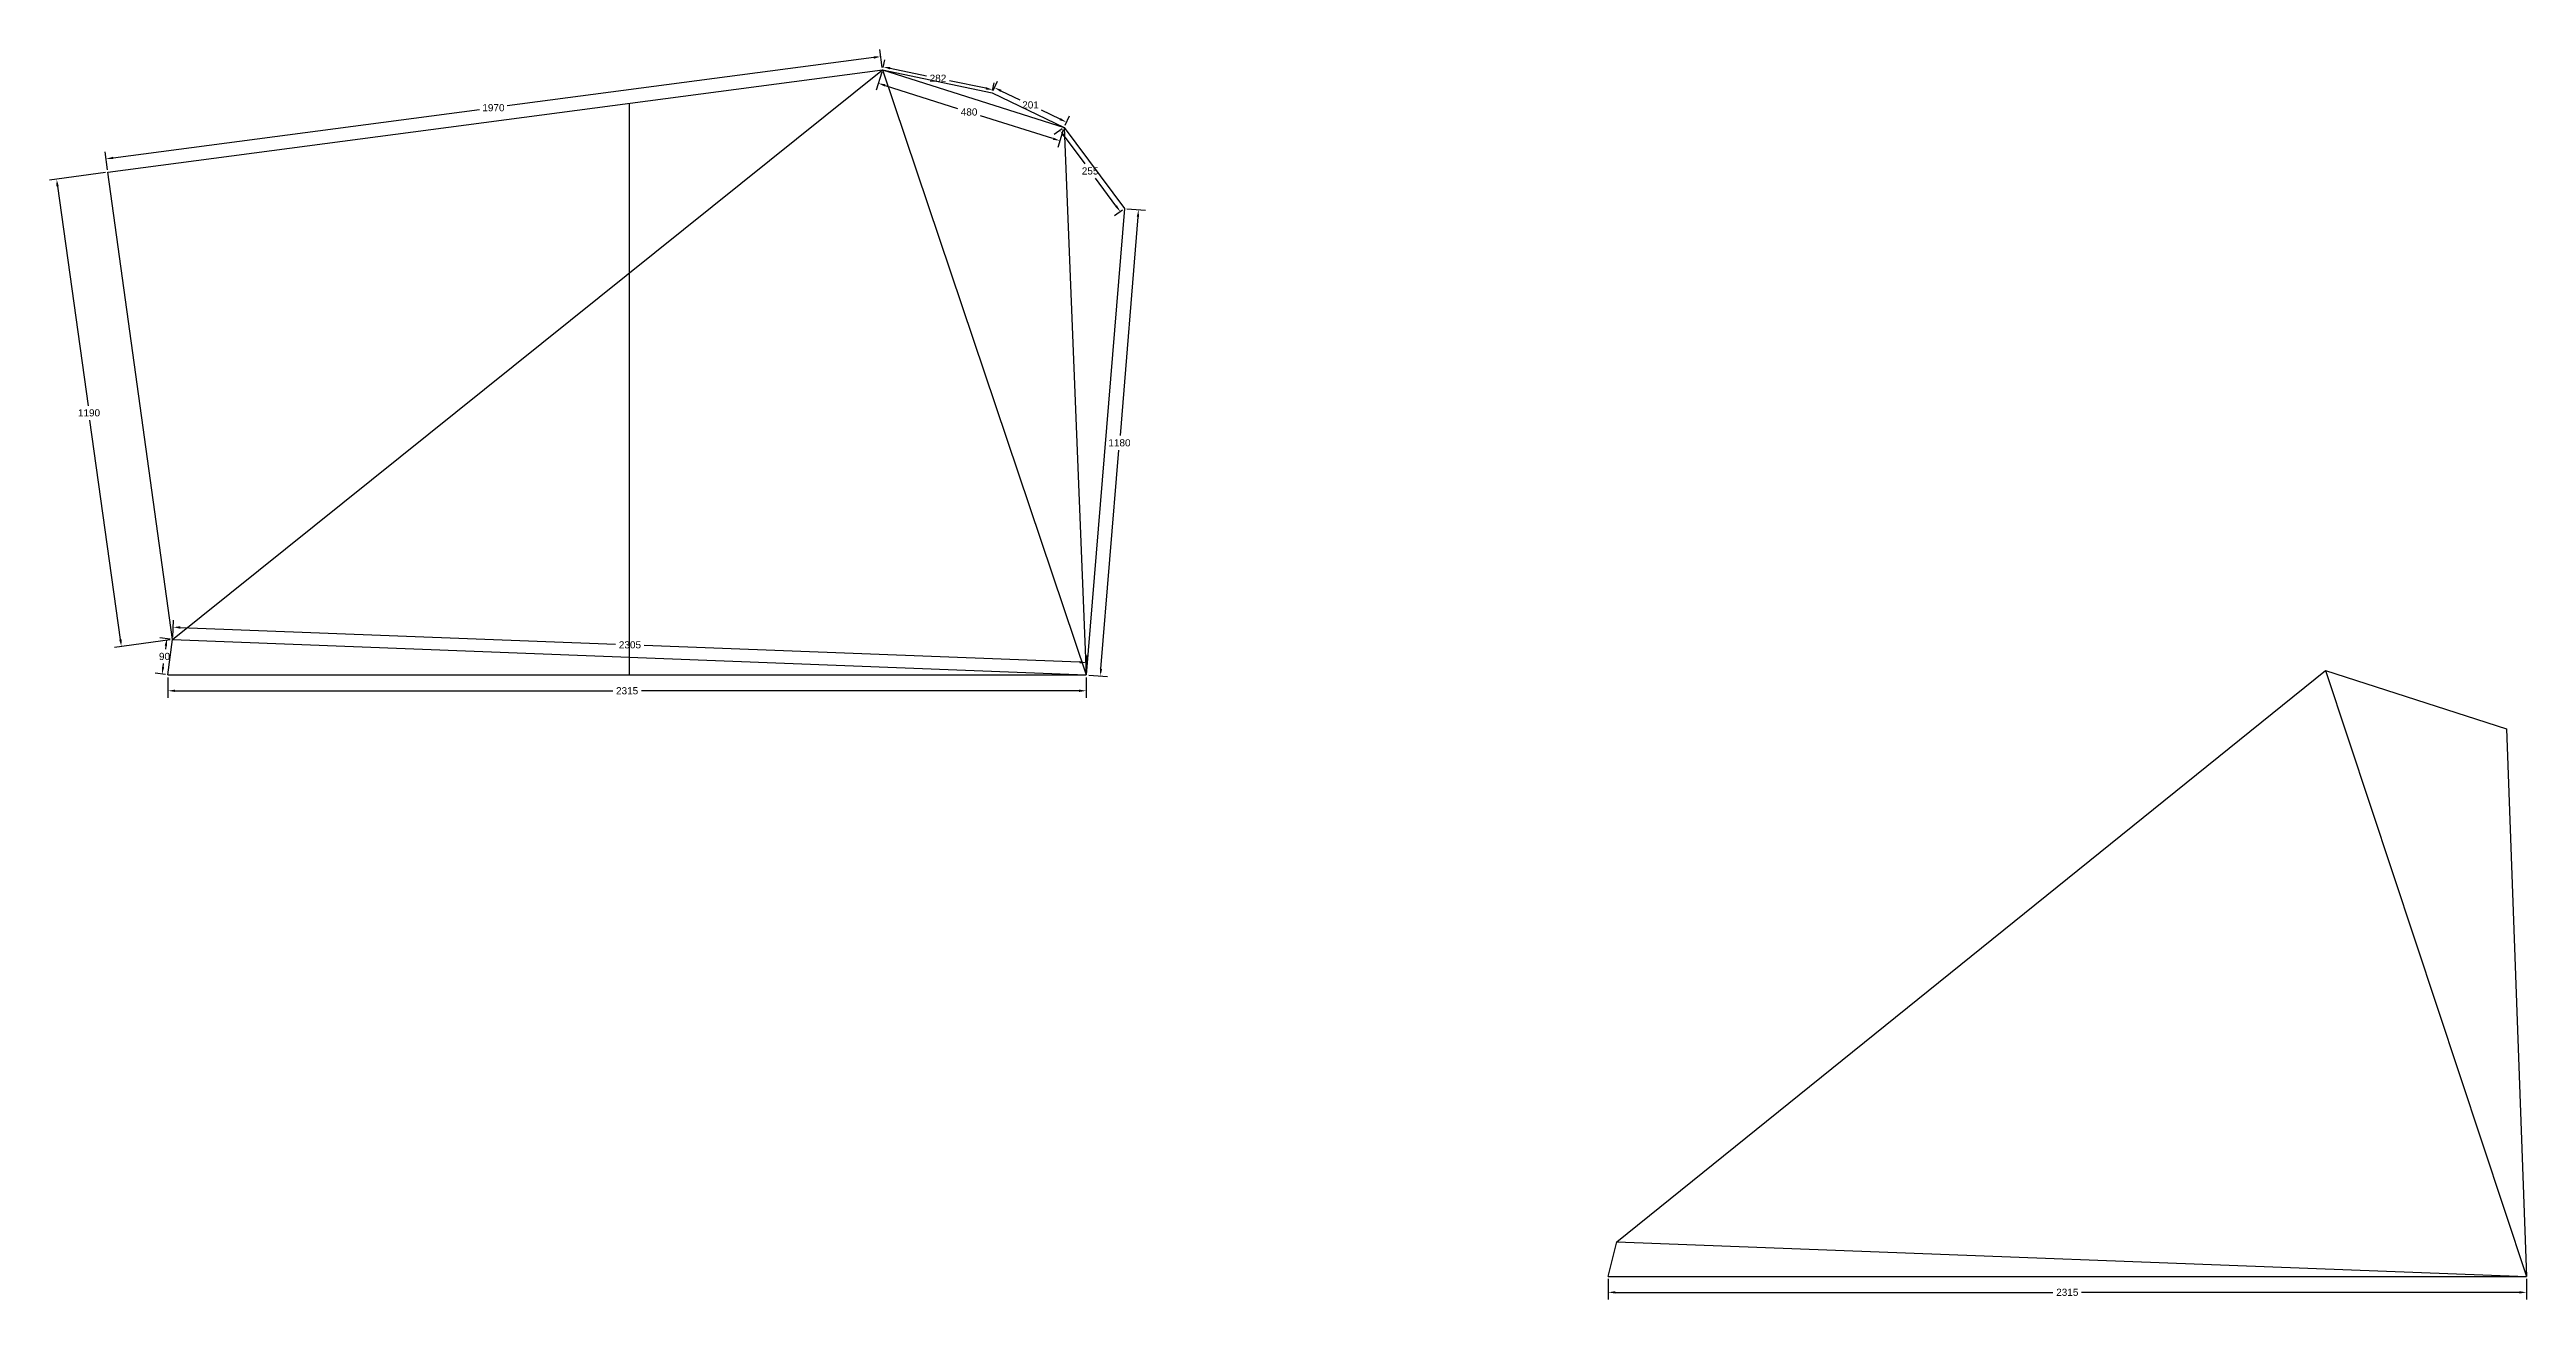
# Model space of a CAD drawing. Header units: inches. Extents: x -2903 to 3367, y -161 to 1064.
# Drawn here: x -796.1 to -733.6, y 799.6 to 831.1 of the extents above; entities that cross this region are included whole.
import ezdxf

# ---------------------------------------------------------------- set-up
doc = ezdxf.new("R2010")
doc.units = ezdxf.units.IN
doc.header["$MEASUREMENT"] = 0
doc.styles.get("Standard").update_dxf_attribs({"font": 'arial.ttf'})
doc.dimstyles.get("Standard").update_dxf_attribs({"dimtxt": 0.18, "dimasz": 0.18, "dimexe": 0.18, "dimexo": 0.0625, "dimgap": 0.09, "dimtad": 0, "dimtih": 1, "dimtoh": 1, "dimdec": 0, "dimlfac": 100, "dimzin": 0, "dimdsep": 46, "dimtxsty": 'Standard', "dimcen": 0.09, "dimadec": 0, "dimazin": 0, "dimtfac": 1, "dimtdec": 0, "dimtofl": 0, "dimtmove": 0, "dimatfit": 3, "dimfxl": 1, "dimtolj": 1, "dimtzin": 0, "dimarcsym": 0})

# ---------------------------------------------------------------- blocks, each defined once
blk = doc.blocks.new('*D261')
at = {"color": 0, "lineweight": -2, "transparency": 16777216}
for p, q in [((-756.786, 800.117), (-756.786, 799.599)), ((-733.636, 800.117), (-733.636, 799.599)), ((-756.606, 799.779), (-745.572, 799.779)), ((-733.816, 799.779), (-744.85, 799.779))]:
    blk.add_line(p, q, dxfattribs=at)
at = {"color": 0, "transparency": 16777216}
for points in [[(-756.606, 799.809), (-756.606, 799.749), (-756.786, 799.779)], [(-733.816, 799.809), (-733.816, 799.749), (-733.636, 799.779)]]:
    blk.add_solid(points, dxfattribs=at)
at = {"layer": 'Defpoints', "color": 0, "transparency": 16777216}
for p in [(-756.786, 800.18), (-733.636, 800.18), (-733.636, 799.779)]:
    blk.add_point(p, dxfattribs=at)
at = {"color": 0, "transparency": 16777216, "insert": (-745.211, 799.779), "char_height": 0.18, "attachment_point": 5}
blk.add_mtext('\\A1;2315', dxfattribs=at)
blk = doc.blocks.new('*D245')
at = {"color": 0, "lineweight": -2, "transparency": 16777216}
for p, q in [((-793.091, 815.288), (-793.091, 814.77)), ((-792.911, 814.95), (-781.877, 814.95)), ((-770.121, 814.95), (-781.155, 814.95)), ((-769.941, 815.288), (-769.941, 814.77))]:
    blk.add_line(p, q, dxfattribs=at)
at = {"color": 0, "transparency": 16777216}
for points in [[(-792.911, 814.98), (-792.911, 814.92), (-793.091, 814.95)], [(-770.121, 814.98), (-770.121, 814.92), (-769.941, 814.95)]]:
    blk.add_solid(points, dxfattribs=at)
at = {"layer": 'Defpoints', "color": 0, "transparency": 16777216}
for p in [(-793.091, 815.351), (-769.941, 815.351), (-769.941, 814.95)]:
    blk.add_point(p, dxfattribs=at)
at = {"color": 0, "transparency": 16777216, "insert": (-781.516, 814.95), "char_height": 0.18, "attachment_point": 5}
blk.add_mtext('\\A1;2315', dxfattribs=at)
blk = doc.blocks.new('*D246')
at = {"color": 0, "lineweight": -2, "transparency": 16777216}
for p, q in [((-792.971, 816.306), (-792.954, 816.734)), ((-792.782, 816.547), (-781.806, 816.122)), ((-770.109, 815.668), (-781.084, 816.094)), ((-769.938, 815.413), (-769.922, 815.841))]:
    blk.add_line(p, q, dxfattribs=at)
at = {"color": 0, "transparency": 16777216}
for points in [[(-792.78, 816.577), (-792.783, 816.517), (-792.961, 816.554)], [(-770.107, 815.698), (-770.11, 815.638), (-769.929, 815.661)]]:
    blk.add_solid(points, dxfattribs=at)
at = {"layer": 'Defpoints', "color": 0, "transparency": 16777216}
for p in [(-792.973, 816.243), (-792.961, 816.554), (-769.941, 815.351)]:
    blk.add_point(p, dxfattribs=at)
at = {"color": 0, "transparency": 16777216, "insert": (-781.445, 816.108), "char_height": 0.18, "attachment_point": 5}
blk.add_mtext('\\A1;2305', dxfattribs=at)
blk = doc.blocks.new('*D247')
at = {"color": 0, "lineweight": -2, "transparency": 16777216}
for p, q in [((-793.035, 816.251), (-793.298, 816.286)), ((-793.214, 815.549), (-793.202, 815.634)), ((-793.143, 816.084), (-793.155, 815.998)), ((-793.153, 815.359), (-793.416, 815.394))]:
    blk.add_line(p, q, dxfattribs=at)
at = {"color": 0, "transparency": 16777216}
for points in [[(-793.173, 816.088), (-793.113, 816.08), (-793.12, 816.262)], [(-793.243, 815.552), (-793.184, 815.545), (-793.237, 815.37)]]:
    blk.add_solid(points, dxfattribs=at)
at = {"layer": 'Defpoints', "color": 0, "transparency": 16777216}
for p in [(-793.12, 816.262), (-792.973, 816.243), (-793.091, 815.351)]:
    blk.add_point(p, dxfattribs=at)
at = {"color": 0, "transparency": 16777216, "insert": (-793.178, 815.816), "char_height": 0.18, "attachment_point": 5}
blk.add_mtext('\\A1;90', dxfattribs=at)
blk = doc.blocks.new('*D248')
at = {"color": 0, "lineweight": -2, "transparency": 16777216}
for p, q in [((-794.669, 828.022), (-796.076, 827.827)), ((-795.873, 827.673), (-795.106, 822.14)), ((-794.289, 816.243), (-795.056, 821.776)), ((-793.035, 816.235), (-794.442, 816.04))]:
    blk.add_line(p, q, dxfattribs=at)
at = {"color": 0, "transparency": 16777216}
for points in [[(-795.843, 827.677), (-795.903, 827.669), (-795.898, 827.852)], [(-794.259, 816.247), (-794.319, 816.238), (-794.264, 816.064)]]:
    blk.add_solid(points, dxfattribs=at)
at = {"layer": 'Defpoints', "color": 0, "transparency": 16777216}
for p in [(-794.607, 828.031), (-795.898, 827.852), (-792.973, 816.243)]:
    blk.add_point(p, dxfattribs=at)
at = {"color": 0, "transparency": 16777216, "insert": (-795.081, 821.958), "char_height": 0.18, "attachment_point": 5}
blk.add_mtext('\\A1;1190', dxfattribs=at)
blk = doc.blocks.new('*D249')
at = {"color": 0, "lineweight": -2, "transparency": 16777216}
for p, q in [((-775.085, 830.672), (-775.144, 831.122)), ((-775.299, 830.92), (-784.536, 829.701)), ((-794.473, 828.388), (-785.236, 829.608)), ((-794.615, 828.092), (-794.675, 828.543))]:
    blk.add_line(p, q, dxfattribs=at)
at = {"color": 0, "transparency": 16777216}
for points in [[(-775.303, 830.95), (-775.295, 830.891), (-775.121, 830.944)], [(-794.476, 828.418), (-794.469, 828.359), (-794.651, 828.365)]]:
    blk.add_solid(points, dxfattribs=at)
at = {"layer": 'Defpoints', "color": 0, "transparency": 16777216}
for p in [(-775.121, 830.944), (-775.076, 830.61), (-794.607, 828.031)]:
    blk.add_point(p, dxfattribs=at)
at = {"color": 0, "transparency": 16777216, "insert": (-784.886, 829.654), "char_height": 0.18, "attachment_point": 5}
blk.add_mtext('\\A1;1970', dxfattribs=at)
blk = doc.blocks.new('*D250')
at = {"color": 0, "lineweight": -2, "transparency": 16777216}
for p, q in [((-768.64, 826.903), (-769.09, 821.384)), ((-768.919, 827.107), (-768.446, 827.068)), ((-769.57, 815.501), (-769.12, 821.02)), ((-769.878, 815.346), (-769.405, 815.307))]:
    blk.add_line(p, q, dxfattribs=at)
at = {"color": 0, "transparency": 16777216}
for points in [[(-768.67, 826.906), (-768.61, 826.901), (-768.625, 827.083)], [(-769.6, 815.504), (-769.54, 815.499), (-769.585, 815.322)]]:
    blk.add_solid(points, dxfattribs=at)
at = {"layer": 'Defpoints', "color": 0, "transparency": 16777216}
for p in [(-768.981, 827.112), (-769.941, 815.351), (-769.585, 815.322)]:
    blk.add_point(p, dxfattribs=at)
at = {"color": 0, "transparency": 16777216, "insert": (-769.105, 821.202), "char_height": 0.18, "attachment_point": 5}
blk.add_mtext('\\A1;1180', dxfattribs=at)
blk = doc.blocks.new('*D251')
at = {"color": 0, "lineweight": -2, "transparency": 16777216}
for p, q in [((-775.095, 830.55), (-775.238, 830.1)), ((-775.012, 830.217), (-773.188, 829.639)), ((-770.78, 828.876), (-772.604, 829.454)), ((-770.52, 829.1), (-770.662, 828.65))]:
    blk.add_line(p, q, dxfattribs=at)
at = {"color": 0, "transparency": 16777216}
for points in [[(-775.003, 830.246), (-775.021, 830.189), (-775.184, 830.272)], [(-770.77, 828.904), (-770.789, 828.847), (-770.608, 828.821)]]:
    blk.add_solid(points, dxfattribs=at)
at = {"layer": 'Defpoints', "color": 0, "transparency": 16777216}
for p in [(-775.076, 830.61), (-770.608, 828.821), (-770.501, 829.159)]:
    blk.add_point(p, dxfattribs=at)
at = {"color": 0, "transparency": 16777216, "insert": (-772.896, 829.546), "char_height": 0.18, "attachment_point": 5}
blk.add_mtext('\\A1;480', dxfattribs=at)
blk = doc.blocks.new('*D252')
at = {"color": 0, "lineweight": -2, "transparency": 16777216}
for p, q in [((-770.551, 829.122), (-770.749, 828.976)), ((-770.497, 828.938), (-769.979, 828.241)), ((-769.192, 827.18), (-769.709, 827.877)), ((-769.031, 827.074), (-769.229, 826.928))]:
    blk.add_line(p, q, dxfattribs=at)
at = {"color": 0, "transparency": 16777216}
for points in [[(-770.473, 828.956), (-770.521, 828.92), (-770.604, 829.083)], [(-769.168, 827.197), (-769.216, 827.162), (-769.084, 827.035)]]:
    blk.add_solid(points, dxfattribs=at)
at = {"layer": 'Defpoints', "color": 0, "transparency": 16777216}
for p in [(-770.501, 829.159), (-769.084, 827.035), (-768.981, 827.112)]:
    blk.add_point(p, dxfattribs=at)
at = {"color": 0, "transparency": 16777216, "insert": (-769.844, 828.059), "char_height": 0.18, "attachment_point": 5}
blk.add_mtext('\\A1;255', dxfattribs=at)
blk = doc.blocks.new('*D253')
at = {"color": 0, "lineweight": -2, "transparency": 16777216}
for p, q in [((-775.064, 830.671), (-775.023, 830.862)), ((-774.884, 830.649), (-773.97, 830.457)), ((-772.476, 830.144), (-773.391, 830.336)), ((-772.303, 830.092), (-772.263, 830.284))]:
    blk.add_line(p, q, dxfattribs=at)
at = {"color": 0, "transparency": 16777216}
for points in [[(-774.878, 830.679), (-774.89, 830.62), (-775.06, 830.686)], [(-772.47, 830.174), (-772.482, 830.115), (-772.3, 830.107)]]:
    blk.add_solid(points, dxfattribs=at)
at = {"layer": 'Defpoints', "color": 0, "transparency": 16777216}
for p in [(-775.076, 830.61), (-775.06, 830.686), (-772.316, 830.031)]:
    blk.add_point(p, dxfattribs=at)
at = {"color": 0, "transparency": 16777216, "insert": (-773.68, 830.397), "char_height": 0.18, "attachment_point": 5}
blk.add_mtext('\\A1;282', dxfattribs=at)
blk = doc.blocks.new('*D254')
at = {"color": 0, "lineweight": -2, "transparency": 16777216}
for p, q in [((-772.289, 830.087), (-772.176, 830.322)), ((-772.092, 830.082), (-771.619, 829.855)), ((-770.601, 829.366), (-771.073, 829.593)), ((-770.474, 829.216), (-770.361, 829.451))]:
    blk.add_line(p, q, dxfattribs=at)
at = {"color": 0, "transparency": 16777216}
for points in [[(-772.079, 830.109), (-772.105, 830.055), (-772.254, 830.16)], [(-770.588, 829.393), (-770.614, 829.339), (-770.439, 829.289)]]:
    blk.add_solid(points, dxfattribs=at)
at = {"layer": 'Defpoints', "color": 0, "transparency": 16777216}
for p in [(-772.316, 830.031), (-770.439, 829.289), (-770.501, 829.159)]:
    blk.add_point(p, dxfattribs=at)
at = {"color": 0, "transparency": 16777216, "insert": (-771.346, 829.724), "char_height": 0.18, "attachment_point": 5}
blk.add_mtext('\\A1;201', dxfattribs=at)

msp = doc.modelspace()

# ---------------------------------------------------------------- linework, layer by layer
for p, q in [((-794.607, 828.031), (-775.076, 830.61)), ((-792.973, 816.243), (-775.076, 830.61)), ((-775.076, 830.61), (-769.941, 815.351)), ((-775.076, 830.61), (-770.501, 829.159)), ((-775.076, 830.61), (-772.316, 830.031)), ((-772.316, 830.031), (-770.501, 829.159)), ((-781.457, 815.351), (-781.457, 829.767)), ((-770.501, 829.159), (-769.941, 815.351)), ((-770.501, 829.159), (-768.981, 827.112)), ((-792.973, 816.243), (-794.607, 828.031)), ((-768.981, 827.112), (-769.941, 815.351)), ((-793.091, 815.351), (-792.973, 816.243)), ((-792.973, 816.243), (-769.941, 815.351)), ((-793.091, 815.351), (-769.941, 815.351)), ((-756.569, 801.053), (-738.705, 815.461)), ((-738.705, 815.461), (-733.636, 800.18)), ((-738.705, 815.461), (-734.136, 813.991)), ((-734.136, 813.991), (-733.636, 800.18)), ((-756.786, 800.18), (-756.569, 801.053)), ((-756.569, 801.053), (-733.636, 800.18)), ((-756.786, 800.18), (-733.636, 800.18))]:
    msp.add_line(p, q)

# ---------------------------------------------------------------- dimensions: what is measured, and where the dimension line sits
for p1, p2, distance, picture, middle in [((-794.607, 828.031), (-775.076, 830.61), 0.337, '*D249', (-784.886, 829.654)), ((-775.076, 830.61), (-770.501, 829.159), -0.355, '*D251', (-772.896, 829.546)), ((-772.316, 830.031), (-775.076, 830.61), -0.078, '*D253', (-773.68, 830.397)), ((-772.316, 830.031), (-770.501, 829.159), 0.143, '*D254', (-771.346, 829.724)), ((-770.501, 829.159), (-768.981, 827.112), -0.129, '*D252', (-769.844, 828.059)), ((-792.973, 816.243), (-794.607, 828.031), 1.303, '*D248', (-795.081, 821.958)), ((-768.981, 827.112), (-769.941, 815.351), 0.357, '*D250', (-769.105, 821.202)), ((-769.941, 815.351), (-792.973, 816.243), -0.311, '*D246', (-781.445, 816.108))]:
    dim = msp.add_aligned_dim(p1=p1, p2=p2, distance=distance, dimstyle='Standard')
    dim.commit()
    dim.dimension.update_dxf_attribs({"geometry": picture, "text_midpoint": middle})
dim = msp.add_linear_dim(base=(-793.12, 816.262), p1=(-793.091, 815.351), p2=(-792.973, 816.243), angle=82.51252, dimstyle='Standard')
dim.commit()
dim.dimension.update_dxf_attribs({"geometry": '*D247', "text_midpoint": (-793.178, 815.816), "dimtype": 161})
for base, p1, p2, picture, middle in [((-769.941, 814.95), (-793.091, 815.351), (-769.941, 815.351), '*D245', (-781.516, 814.95)), ((-733.636, 799.779), (-756.786, 800.18), (-733.636, 800.18), '*D261', (-745.211, 799.779))]:
    dim = msp.add_linear_dim(base=base, p1=p1, p2=p2, dimstyle='Standard')
    dim.commit()
    dim.dimension.update_dxf_attribs({"geometry": picture, "text_midpoint": middle, "dimtype": 160})

doc.saveas('drawing.dxf')
